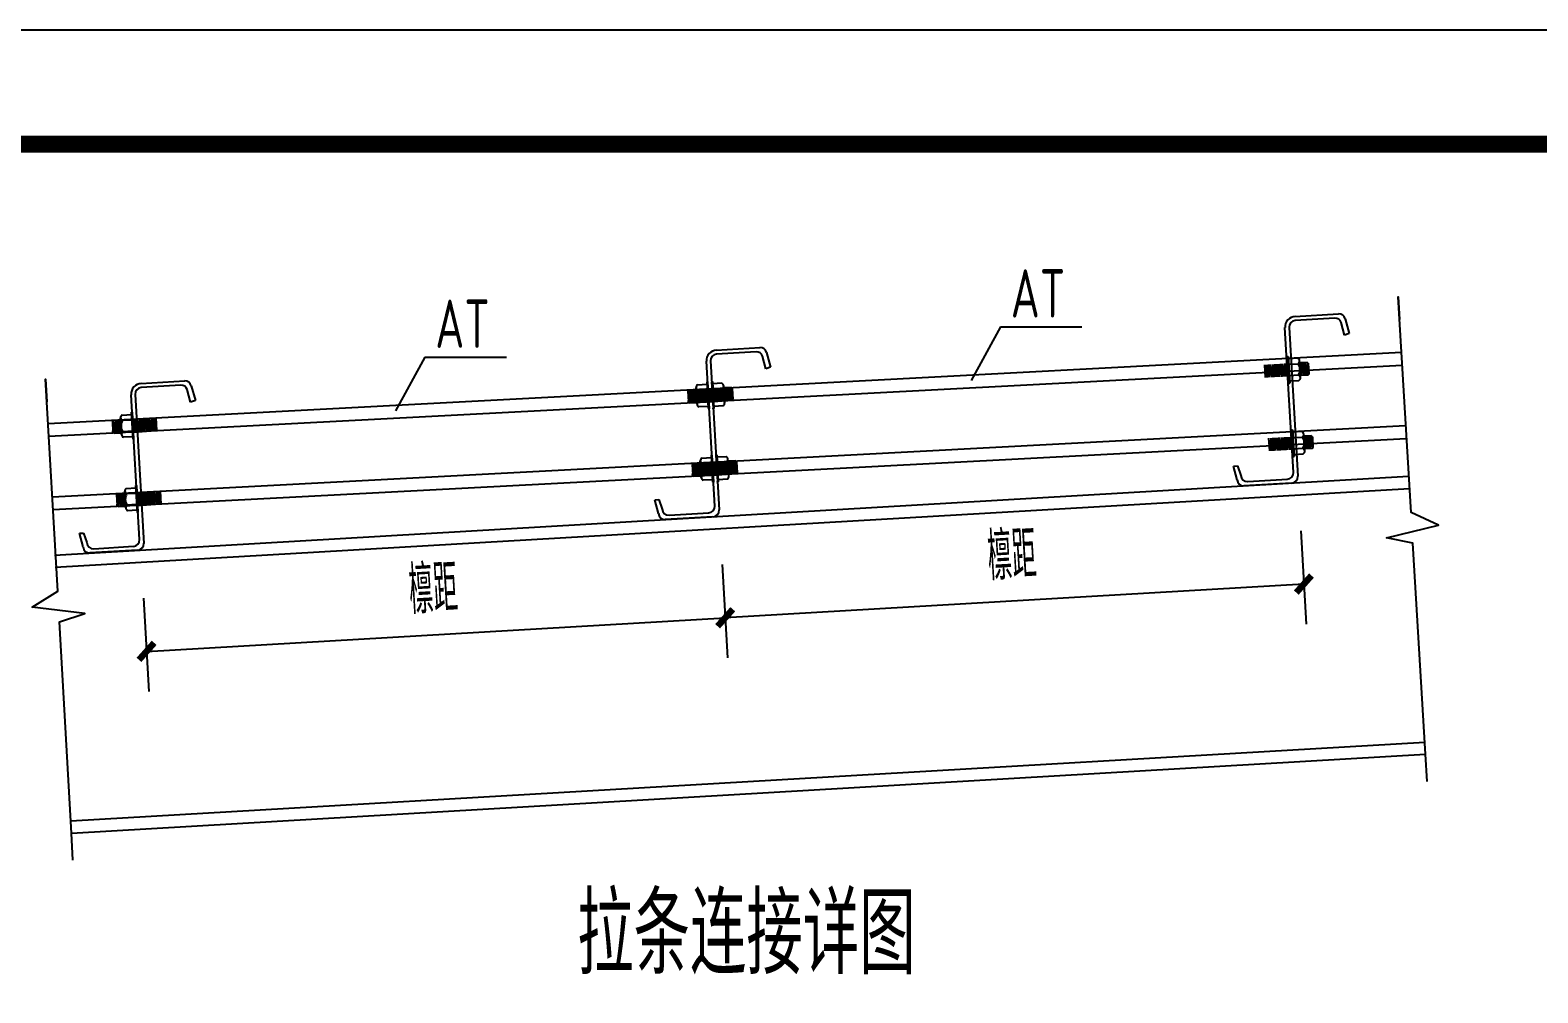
# Model space of a CAD drawing. Extents: x -33967 to 1773478, y -1022458 to -784650.
# Drawn here: x 1228148 to 1246859, y -950406 to -938458 of the extents above; entities that cross this region are included whole.
import ezdxf
from ezdxf.enums import TextEntityAlignment as Align

# ---------------------------------------------------------------- set-up
doc = ezdxf.new("R2010")
doc.units = 0
doc.header["$LTSCALE"] = 1000
doc.header["$MEASUREMENT"] = 0
doc.layers.add('_0', color=7, linetype='Continuous', lineweight=25)
for name, color, linetype in [('AXIS', 3, 'Continuous'), ('GL', 150, 'Continuous'), ('PUB_TITLE', 4, 'Continuous'), ('TEXT', 7, 'Continuous')]:
    doc.layers.add(name, color=color, linetype=linetype)
doc.styles.add('_TCH_DIM_T3', font='SIMPLEX', dxfattribs={"width": 0.705882, "bigfont": 'GBCBIG'})
doc.styles.add('TSSD_Label', font='tssdeng.shx', dxfattribs={"width": 0.7, "bigfont": 'hztxt.shx'})
doc.dimstyles.new('TCH-200-1', dxfattribs={"dimtxt": 595, "dimasz": 200, "dimexe": 500, "dimexo": 600, "dimgap": 252.5, "dimtad": 1, "dimdec": 0, "dimzin": 0, "dimdsep": 46, "dimtxsty": '_TCH_DIM_T3', "dimblk": 'ARCHTICK', "dimcen": 0.09, "dimclrd": 3, "dimclre": 3, "dimclrt": 7, "dimazin": 2, "dimtfac": 1, "dimtdec": 0, "dimtix": 1, "dimtmove": 2, "dimatfit": 3, "dimfxl": 1, "dimtolj": 1, "dimtzin": 0, "dimarcsym": 0})

# ---------------------------------------------------------------- blocks, each defined once
blk = doc.blocks.new('_ArchTick')
at = {"color": 0, "linetype": 'ByBlock', "const_width": 0.4}
blk.add_lwpolyline([(-0.5, -0.5), (0.5, 0.5)], dxfattribs=at)
blk = doc.blocks.new('*D188')
at = {"layer": 'Defpoints', "color": 0, "transparency": 16777216}
for p in [(1236701, -944493), (1229519, -944910), (1236774, -945751)]:
    blk.add_point(p, dxfattribs=at)
at = {"layer": 'GL', "color": 3, "lineweight": -2, "transparency": 16777216}
for p, q in [((1236736, -945092), (1236803, -946250)), ((1229554, -945509), (1229622, -946667)), ((1229593, -946168), (1236774, -945751))]:
    blk.add_line(p, q, dxfattribs=at)
at = {"layer": 'GL', "color": 3, "lineweight": -2, "transparency": 16777216, "xscale": 200, "yscale": 200, "zscale": 200}
for p, rotation in [((1236774, -945751), 3.327878356569049), ((1229593, -946168), 183.3278783565691)]:
    blk.add_blockref('_ArchTick', p, dxfattribs=dict(at, rotation=rotation))
at = {"layer": 'GL', "color": 7, "transparency": 16777216, "insert": (1233150, -945394), "char_height": 595, "attachment_point": 5, "rotation": 3.3279, "style": '_TCH_DIM_T3'}
blk.add_mtext('\\A1;檩距', dxfattribs=at)
blk = doc.blocks.new('ZXG')
for p, q in [((336, 2085), (880, 2117)), ((832, 2064), (340, 2035)), ((319, 150), (214, 1947)), ((264, 1950), (372, 102)), ((952, 1853), (912, 2011)), ((960, 2057), (1012, 1873)), ((-424, 227), (-374, 230)), ((-381, 58), (-424, 227)), ((-374, 230), (-334, 112)), ((296, 17), (-296, -17)), ((-249, 36), (243, 65))]:
    blk.add_line(p, q)
for centre, radius, start, end in [((346, 1954), 132, 92.3178, 182.907), ((838, 1987), 77.2, 18.1011, 94.3305), ((886, 2042), 75.4, 11.5832, 94.9433), ((345, 1955), 80.5, 93.3279, 183.3279), ((-301, 63), 80.5, 183.3279, 273.3279), ((-254, 116), 80.5, 183.3279, 273.3279), ((238, 145), 80.5, 273.3279, 3.3279), ((292, 98), 80.5, 273.3279, 3.3279)]:
    blk.add_arc(centre, radius, start, end)
at = {"layer": '_0'}
blk.add_line((1012, 1873), (952, 1853), dxfattribs=at)
blk = doc.blocks.new('*D172')
at = {"layer": 'Defpoints', "color": 0, "transparency": 16777216}
for p in [(1243882, -944075), (1236701, -944493), (1236774, -945751)]:
    blk.add_point(p, dxfattribs=at)
at = {"layer": 'GL', "color": 3, "lineweight": -2, "transparency": 16777216}
for p, q in [((1243917, -944674), (1243985, -945832)), ((1236736, -945092), (1236803, -946250)), ((1243956, -945333), (1236774, -945751))]:
    blk.add_line(p, q, dxfattribs=at)
at = {"layer": 'GL', "color": 3, "lineweight": -2, "transparency": 16777216, "xscale": 200, "yscale": 200, "zscale": 200}
for p, rotation in [((1243956, -945333), 3.327878356568971), ((1236774, -945751), 183.327878356569)]:
    blk.add_blockref('_ArchTick', p, dxfattribs=dict(at, rotation=rotation))
at = {"layer": 'GL', "color": 7, "transparency": 16777216, "insert": (1240332, -944976), "char_height": 595, "attachment_point": 5, "rotation": 3.3279, "style": '_TCH_DIM_T3'}
blk.add_mtext('\\A1;檩距', dxfattribs=at)

msp = doc.modelspace()

# ---------------------------------------------------------------- linework, layer by layer
for p, q in [((1243751.4, -942509.3), (1243761.4, -942508.7)), ((1243751.4, -942509.3), (1243770.6, -942840.9)), ((1243761.4, -942508.7), (1243780.7, -942840.3)), ((1243879, -942529.6), (1243763, -942536.4)), ((1243767.1, -942605.4), (1243883, -942598.7)), ((1243913.5, -942770.2), (1243901.4, -942563)), ((1236430.7, -942858.9), (1236546.6, -942852.1)), ((1236545, -942824.5), (1236564.3, -943156.1)), ((1236555.1, -942823.9), (1236574.4, -943155.5)), ((1236605.6, -942821.3), (1236615.6, -942820.7)), ((1236605.6, -942821.3), (1236624.8, -943152.8)), ((1236615.6, -942820.7), (1236634.9, -943152.3)), ((1236733.2, -942841.6), (1236617.2, -942848.3)), ((1243770.6, -942840.9), (1243780.7, -942840.3)), ((1243775.1, -942743.6), (1243891, -942736.8)), ((1243779.1, -942812.7), (1243895, -942805.9)), ((1236424.3, -943101.8), (1236412.3, -942894.6)), ((1236550.7, -942921.2), (1236434.7, -942928)), ((1236621.3, -942917.4), (1236737.2, -942910.7)), ((1236629.3, -943055.5), (1236745.2, -943048.8)), ((1236767.7, -943082.2), (1236755.6, -942874.9)), ((1229288.7, -943235.4), (1229404.6, -943228.7)), ((1229403, -943201), (1229422.3, -943532.6)), ((1229413.1, -943200.4), (1229432.3, -943532)), ((1236558.7, -943059.4), (1236442.8, -943066.1)), ((1236562.7, -943128.4), (1236446.8, -943135.2)), ((1236574.4, -943155.5), (1236564.3, -943156.1)), ((1236624.8, -943152.8), (1236634.9, -943152.3)), ((1236633.3, -943124.6), (1236749.2, -943117.9)), ((1229282.3, -943478.4), (1229270.2, -943271.1)), ((1229408.6, -943297.7), (1229292.7, -943304.5)), ((1243804.3, -943419.7), (1243814.4, -943419.1)), ((1243804.3, -943419.7), (1243823.6, -943751.2)), ((1243814.4, -943419.1), (1243833.6, -943750.6)), ((1229416.7, -943435.9), (1229300.7, -943442.6)), ((1229420.7, -943505), (1229304.7, -943511.7)), ((1229432.3, -943532), (1229422.3, -943532.6)), ((1243931.9, -943440), (1243816, -943446.7)), ((1243820, -943515.8), (1243935.9, -943509)), ((1243966.4, -943680.5), (1243954.4, -943473.3)), ((1236483.6, -943769.2), (1236599.6, -943762.5)), ((1236598, -943734.9), (1236617.3, -944066.4)), ((1236608, -943734.3), (1236627.3, -944065.8)), ((1236658.5, -943731.6), (1236668.6, -943731)), ((1236658.5, -943731.6), (1236677.8, -944063.2)), ((1236668.6, -943731), (1236687.8, -944062.6)), ((1236786.1, -943751.9), (1236670.2, -943758.7)), ((1236820.6, -943992.5), (1236808.6, -943785.3)), ((1243823.6, -943751.2), (1243833.6, -943750.6)), ((1243828, -943653.9), (1243944, -943647.2)), ((1243832, -943723), (1243948, -943716.3)), ((1236477.2, -944012.2), (1236465.2, -943805)), ((1236603.6, -943831.6), (1236487.7, -943838.3)), ((1236611.6, -943969.7), (1236495.7, -943976.5)), ((1236674.2, -943827.7), (1236790.1, -943821)), ((1236682.2, -943965.9), (1236798.2, -943959.2)), ((1229341.6, -944145.8), (1229457.5, -944139)), ((1229455.9, -944111.4), (1229475.2, -944442.9)), ((1229466, -944110.8), (1229485.3, -944442.4)), ((1236615.6, -944038.8), (1236499.7, -944045.5)), ((1236627.3, -944065.8), (1236617.3, -944066.4)), ((1236677.8, -944063.2), (1236687.8, -944062.6)), ((1236686.2, -944035), (1236802.2, -944028.2)), ((1229335.2, -944388.7), (1229323.1, -944181.5)), ((1229461.6, -944208.1), (1229345.6, -944214.8)), ((1229469.6, -944346.2), (1229353.6, -944353)), ((1229473.6, -944415.3), (1229357.7, -944422.1)), ((1229485.3, -944442.4), (1229475.2, -944442.9))]:
    msp.add_line(p, q)
for centre, radius, start, end in [((1243862.1, -942565.2), 39.4, 302.04468, 64.61108), ((1243780.6, -942673.9), 127.1, 330.33042, 36.32534), ((1236451.6, -942892.3), 39.4, 122.04468, 244.61108), ((1236716.3, -942877.2), 39.4, 302.04468, 64.61108), ((1243874.1, -942772.5), 39.4, 302.04468, 64.61108), ((1236545.1, -942990.8), 127.1, 150.33042, 216.32534), ((1236634.8, -942985.9), 127.1, 330.33042, 36.32534), ((1236728.3, -943084.4), 39.4, 302.04468, 64.61108), ((1229309.6, -943268.8), 39.4, 122.04468, 244.61108), ((1236463.7, -943099.5), 39.4, 122.04468, 244.61108), ((1229403.1, -943367.4), 127.1, 150.33042, 216.32534), ((1229321.6, -943476.1), 39.4, 122.04468, 244.61108), ((1243915, -943475.6), 39.4, 302.04468, 64.61108), ((1243833.6, -943584.3), 127.1, 330.33042, 36.32534), ((1236504.6, -943802.7), 39.4, 122.04468, 244.61108), ((1236769.2, -943787.6), 39.4, 302.04468, 64.61108), ((1243927, -943682.8), 39.4, 302.04468, 64.61108), ((1236598.1, -943901.2), 127.1, 150.33042, 216.32534), ((1236516.6, -944009.9), 39.4, 122.04468, 244.61108), ((1236687.8, -943896.3), 127.1, 330.33042, 36.32534), ((1236781.2, -943994.8), 39.4, 302.04468, 64.61108), ((1229362.5, -944179.2), 39.4, 122.04468, 244.61108), ((1229456, -944277.7), 127.1, 150.33042, 216.32534), ((1229374.6, -944386.4), 39.4, 122.04468, 244.61108)]:
    msp.add_arc(centre, radius, start, end)
for p in [(1243770.6, -942840.9), (1236574.4, -943155.5), (1236624.8, -943152.8), (1229432.3, -943532), (1243823.6, -943751.2), (1236627.3, -944065.8), (1236677.8, -944063.2), (1229485.3, -944442.4)]:
    msp.add_point(p)
at = {"layer": 'AXIS'}
for p, q in [((1240189.9, -942141.4), (1239824.8, -942805)), ((1240189.9, -942141.4), (1241200.3, -942141.4)), ((1233047.9, -942517.9), (1232682.7, -943181.5)), ((1233047.9, -942517.9), (1234058.3, -942517.9))]:
    msp.add_line(p, q, dxfattribs=at)
at = {"layer": 'AXIS', "color": 3, "linetype": 'ByBlock'}
for p, q in [((1236560, -942908.7), (1245166.1, -942456.5)), ((1236569.2, -943067.6), (1245175.1, -942615.8)), ((1243465.6, -942612.2), (1243474.8, -942769.8)), ((1243479.6, -942635.4), (1243486.1, -942747.1)), ((1243490.8, -942610.8), (1243500, -942768.5)), ((1243504.8, -942634), (1243511.3, -942745.6)), ((1243516, -942609.3), (1243525.2, -942767.2)), ((1243532.3, -942632.4), (1243538.8, -942744)), ((1243543.5, -942607.7), (1243552.7, -942765.8)), ((1243557.5, -942630.9), (1243564, -942742.6)), ((1243568.7, -942606.2), (1243577.9, -942764.4)), ((1243582.6, -942629.4), (1243589.1, -942741.1)), ((1243593.8, -942604.8), (1243603.1, -942763.1)), ((1243607.8, -942628), (1243614.3, -942739.6)), ((1243619, -942603.3), (1243628.2, -942761.8)), ((1243630.7, -942626.6), (1243637.2, -942738.3)), ((1243641.9, -942602), (1243651.1, -942760.6)), ((1243655.9, -942625.2), (1243662.4, -942736.8)), ((1243667.1, -942600.5), (1243676.3, -942759.3)), ((1243681.1, -942623.7), (1243687.6, -942735.4)), ((1243692.3, -942599.1), (1243701.5, -942757.9)), ((1243706.2, -942622.3), (1243712.7, -942733.9)), ((1243717.4, -942597.6), (1243726.7, -942756.6)), ((1243717.4, -942597.6), (1243726.7, -942756.6)), ((1243731.4, -942620.8), (1243737.9, -942732.5)), ((1243731.4, -942620.8), (1243737.9, -942732.5)), ((1243742.6, -942596.1), (1243751.9, -942755.3)), ((1243756.6, -942619.3), (1243763.1, -942731)), ((1243994.5, -942581.5), (1243902.8, -942586.8)), ((1243907.7, -942610.5), (1243914.2, -942722.2)), ((1243918.9, -942585.9), (1243928.2, -942745.4)), ((1243932.9, -942609.1), (1243939.4, -942720.7)), ((1243944.1, -942584.4), (1243953.4, -942743.9)), ((1243958.1, -942607.6), (1243964.6, -942719.3)), ((1243969.3, -942582.9), (1243978.6, -942742.5)), ((1243983.3, -942606.1), (1243989.8, -942717.8)), ((1244007.8, -942593.3), (1243994.5, -942581.5)), ((1243994.5, -942581.5), (1244003.7, -942741)), ((1244007.8, -942593.3), (1244015.6, -942727.7)), ((1244003.7, -942741), (1243912.1, -942746.3)), ((1244003.7, -942741), (1244015.6, -942727.7)), ((1228371.1, -943340.2), (1236610.6, -942907.3)), ((1236310.2, -942937.1), (1236322, -942923.8)), ((1236310.2, -942937.1), (1236318, -943071.5)), ((1236319.8, -942924.2), (1236329, -943081.8)), ((1236322, -942923.8), (1236413.6, -942918.5)), ((1236322, -942923.8), (1236331.3, -943083.3)), ((1236333.8, -942947.4), (1236340.3, -943059.1)), ((1236336, -942947), (1236342.5, -943058.7)), ((1236345, -942922.7), (1236354.2, -943080.5)), ((1236347.2, -942922.3), (1236356.5, -943081.9)), ((1236359, -942945.9), (1236365.5, -943057.6)), ((1236361.2, -942945.5), (1236367.7, -943057.2)), ((1236370.2, -942921.3), (1236379.4, -943079.2)), ((1236372.4, -942920.9), (1236381.7, -943080.4)), ((1236386.4, -942944.1), (1236392.9, -943055.7)), ((1236386.5, -942944.3), (1236393, -943056)), ((1236397.6, -942919.4), (1236406.8, -943078.9)), ((1236397.7, -942919.7), (1236406.9, -943077.7)), ((1236411.5, -942942.6), (1236418, -943054.3)), ((1236411.7, -942942.9), (1236418.2, -943054.5)), ((1236422.9, -942918.2), (1236432.1, -943076.4)), ((1236436.8, -942941.4), (1236443.3, -943053.1)), ((1236448, -942916.7), (1236457.3, -943075.1)), ((1236462, -942939.9), (1236468.5, -943051.6)), ((1236473.2, -942915.3), (1236482.4, -943073.8)), ((1236484.9, -942938.6), (1236491.4, -943050.3)), ((1236496.1, -942913.9), (1236505.3, -943072.6)), ((1236510.1, -942937.1), (1236516.6, -943048.8)), ((1236521.3, -942912.5), (1236530.5, -943071.2)), ((1236535.3, -942935.7), (1236541.8, -943047.3)), ((1236546.5, -942911), (1236555.7, -943069.9)), ((1236560.1, -942909.9), (1236784.4, -942896.9)), ((1236560.4, -942934.2), (1236566.9, -943045.9)), ((1236562.6, -942933.8), (1236569.1, -943045.5)), ((1236571.6, -942909.6), (1236580.9, -943068.6)), ((1236571.6, -942909.6), (1236580.9, -943068.6)), ((1236573.8, -942909.1), (1236583.1, -943068.7)), ((1236585.6, -942932.8), (1236592.1, -943044.4)), ((1236585.6, -942932.8), (1236592.1, -943044.4)), ((1236587.8, -942932.3), (1236594.3, -943044)), ((1236596.8, -942908.1), (1236606.1, -943067.3)), ((1236599, -942907.7), (1236608.3, -943067.2)), ((1236610.8, -942931.3), (1236617.3, -943043)), ((1236613, -942930.9), (1236619.5, -943042.5)), ((1236624.2, -942906.2), (1236633.5, -943065.7)), ((1236638.2, -942929.4), (1236644.7, -943041.1)), ((1236649.4, -942904.7), (1236658.7, -943064.3)), ((1236663.4, -942927.9), (1236669.9, -943039.6)), ((1236674.6, -942903.3), (1236683.9, -943062.8)), ((1236688.6, -942926.5), (1236695.1, -943038.2)), ((1236697.4, -942902), (1236706.7, -943061.5)), ((1236711.4, -942925.2), (1236717.9, -943036.8)), ((1236722.6, -942900.5), (1236731.9, -943060)), ((1236736.6, -942923.7), (1236743.1, -943035.4)), ((1236747.8, -942899), (1236757.1, -943058.6)), ((1236848.7, -942893.4), (1236757, -942898.8)), ((1236761.8, -942922.2), (1236768.3, -943033.9)), ((1236761.9, -942922.5), (1236768.4, -943034.2)), ((1236857.9, -943053), (1236766.3, -943058.3)), ((1236773, -942897.6), (1236782.3, -943057.1)), ((1236773.1, -942897.8), (1236782.4, -943057.4)), ((1236787, -942920.8), (1236793.5, -943032.4)), ((1236787.1, -942921), (1236793.6, -943032.7)), ((1236798.3, -942896.4), (1236807.6, -943055.9)), ((1236800.5, -942896), (1236809.8, -943055.5)), ((1236812.3, -942919.6), (1236818.8, -943031.2)), ((1236814.5, -942919.2), (1236821, -943030.8)), ((1236823.5, -942894.9), (1236832.8, -943054.4)), ((1236825.7, -942894.5), (1236835, -943054)), ((1236837.5, -942918.1), (1236844, -943029.8)), ((1236839.7, -942917.7), (1236846.2, -943029.4)), ((1236862, -942905.3), (1236848.7, -942893.4)), ((1236848.7, -942893.4), (1236857.9, -943053)), ((1236850.9, -942893), (1236860.1, -943052.6)), ((1236857.9, -943053), (1236869.8, -943039.7)), ((1236862, -942905.3), (1236869.8, -943039.7)), ((1228380.6, -943499), (1236619.6, -943066.6)), ((1236331.3, -943083.3), (1236318, -943071.5)), ((1236331.3, -943083.3), (1236422.9, -943078)), ((1236569.4, -943069.5), (1236793.7, -943056.4)), ((1229168.1, -943313.6), (1229180, -943300.3)), ((1229168.1, -943313.6), (1229175.9, -943448)), ((1229180, -943300.3), (1229271.6, -943295)), ((1229180, -943300.3), (1229189.2, -943459.8)), ((1229194, -943323.5), (1229200.4, -943435.2)), ((1229205.2, -943298.8), (1229214.4, -943458.4)), ((1229219.1, -943322), (1229225.6, -943433.7)), ((1229230.3, -943297.4), (1229239.6, -943456.9)), ((1229244.3, -943320.6), (1229250.8, -943432.2)), ((1229255.5, -943295.9), (1229264.8, -943455.4)), ((1229269.5, -943319.1), (1229276, -943430.8)), ((1229418.1, -943286.5), (1229642.4, -943273.4)), ((1229420.6, -943310.3), (1229427.1, -943422)), ((1229431.8, -943285.7), (1229441.1, -943445.2)), ((1229445.8, -943308.9), (1229452.3, -943420.5)), ((1229457, -943284.2), (1229466.3, -943443.7)), ((1229471, -943307.4), (1229477.5, -943419.1)), ((1229482.2, -943282.7), (1229491.4, -943442.3)), ((1229496.1, -943305.9), (1229502.6, -943417.6)), ((1229507.3, -943281.3), (1229516.6, -943440.8)), ((1229521.3, -943304.5), (1229527.8, -943416.1)), ((1229532.5, -943279.8), (1229541.8, -943439.3)), ((1229546.5, -943303), (1229553, -943414.7)), ((1229555.4, -943278.5), (1229564.7, -943438)), ((1229569.4, -943301.7), (1229575.9, -943413.3)), ((1229580.6, -943277), (1229589.9, -943436.5)), ((1229594.6, -943300.2), (1229601.1, -943411.9)), ((1229605.8, -943275.5), (1229615, -943435.1)), ((1229619.7, -943298.7), (1229626.2, -943410.4)), ((1229630.9, -943274.1), (1229640.2, -943433.6)), ((1229644.9, -943297.3), (1229651.4, -943408.9)), ((1229658.4, -943272.5), (1229667.7, -943432)), ((1229672.4, -943295.7), (1229678.9, -943407.4)), ((1229683.6, -943271), (1229692.9, -943430.5)), ((1229697.6, -943294.2), (1229704.1, -943405.9)), ((1229708.8, -943269.6), (1229718.1, -943429.1)), ((1236612.9, -943819), (1245217.7, -943366.9)), ((1229189.2, -943459.8), (1229175.9, -943448)), ((1229189.2, -943459.8), (1229280.9, -943454.5)), ((1229427.3, -943446), (1229651.6, -943432.9)), ((1236622.2, -943977.9), (1245226.7, -943526.3)), ((1243518.6, -943522.6), (1243527.7, -943680.2)), ((1243532.5, -943545.8), (1243539, -943657.5)), ((1243543.7, -943521.1), (1243552.9, -943678.9)), ((1243557.7, -943544.3), (1243564.2, -943656)), ((1243568.9, -943519.7), (1243578.1, -943677.6)), ((1243585.2, -943542.7), (1243591.7, -943654.4)), ((1243596.4, -943518.1), (1243605.6, -943676.1)), ((1243610.4, -943541.3), (1243616.9, -943652.9)), ((1243621.6, -943516.6), (1243630.8, -943674.8)), ((1243635.6, -943539.8), (1243642.1, -943651.5)), ((1243646.8, -943515.1), (1243656, -943673.5)), ((1243660.8, -943538.3), (1243667.3, -943650)), ((1243672, -943513.7), (1243681.2, -943672.1)), ((1243683.6, -943537), (1243690.1, -943648.7)), ((1243694.8, -943512.3), (1243704.1, -943670.9)), ((1243708.8, -943535.5), (1243715.3, -943647.2)), ((1243720, -943510.9), (1243729.2, -943669.6)), ((1243734, -943534.1), (1243740.5, -943645.7)), ((1243745.2, -943509.4), (1243754.4, -943668.3)), ((1243759.2, -943532.6), (1243765.7, -943644.3)), ((1243770.4, -943507.9), (1243779.6, -943667)), ((1243770.4, -943507.9), (1243779.6, -943667)), ((1243784.4, -943531.1), (1243790.9, -943642.8)), ((1243784.4, -943531.1), (1243790.9, -943642.8)), ((1243795.6, -943506.5), (1243804.8, -943665.7)), ((1243809.6, -943529.7), (1243816, -943641.3)), ((1244047.4, -943491.8), (1243955.8, -943497.2)), ((1243960.6, -943520.9), (1243967.1, -943632.6)), ((1243971.8, -943496.2), (1243981.1, -943655.8)), ((1243985.8, -943519.4), (1243992.3, -943631.1)), ((1243997, -943494.8), (1244006.3, -943654.3)), ((1244011, -943518), (1244017.5, -943629.6)), ((1244022.2, -943493.3), (1244031.5, -943652.8)), ((1244036.2, -943516.5), (1244042.7, -943628.2)), ((1244060.7, -943503.7), (1244047.4, -943491.8)), ((1244047.4, -943491.8), (1244056.7, -943651.4)), ((1244060.7, -943503.7), (1244068.5, -943638)), ((1244056.7, -943651.4), (1243965, -943656.7)), ((1244056.7, -943651.4), (1244068.5, -943638)), ((1228425.5, -944250.5), (1236663.5, -943817.6)), ((1228434.9, -944409.3), (1236672.5, -943976.9)), ((1236363.1, -943847.5), (1236374.9, -943834.1)), ((1236363.1, -943847.5), (1236370.9, -943981.8)), ((1236384.2, -943993.7), (1236370.9, -943981.8)), ((1236372.8, -943834.6), (1236381.9, -943992.2)), ((1236374.9, -943834.1), (1236466.6, -943828.8)), ((1236374.9, -943834.1), (1236384.2, -943993.7)), ((1236384.2, -943993.7), (1236475.9, -943988.3)), ((1236386.7, -943857.7), (1236393.2, -943969.4)), ((1236388.9, -943857.3), (1236395.4, -943969)), ((1236397.9, -943833.1), (1236407.1, -943990.8)), ((1236400.1, -943832.7), (1236409.4, -943992.2)), ((1236411.9, -943856.3), (1236418.4, -943968)), ((1236414.1, -943855.9), (1236420.6, -943967.5)), ((1236423.1, -943831.6), (1236432.3, -943989.5)), ((1236425.3, -943831.2), (1236434.6, -943990.7)), ((1236439.3, -943854.4), (1236445.8, -943966.1)), ((1236439.4, -943854.7), (1236445.9, -943966.4)), ((1236450.5, -943829.7), (1236459.8, -943989.3)), ((1236450.6, -943830), (1236459.8, -943988.1)), ((1236464.5, -943852.9), (1236471, -943964.6)), ((1236464.6, -943853.2), (1236471.1, -943964.9)), ((1236475.8, -943828.6), (1236485, -943986.8)), ((1236489.8, -943851.8), (1236496.3, -943963.4)), ((1236501, -943827.1), (1236510.2, -943985.4)), ((1236515, -943850.3), (1236521.5, -943962)), ((1236526.2, -943825.6), (1236535.4, -943984.1)), ((1236537.8, -943849), (1236544.3, -943960.6)), ((1236549, -943824.3), (1236558.3, -943982.9)), ((1236563, -943847.5), (1236569.5, -943959.2)), ((1236574.2, -943822.8), (1236583.4, -943981.6)), ((1236588.2, -943846), (1236594.7, -943957.7)), ((1236599.4, -943821.4), (1236608.6, -943980.3)), ((1236613.1, -943820.3), (1236837.3, -943807.3)), ((1236613.4, -943844.6), (1236619.9, -943956.2)), ((1236615.6, -943844.2), (1236622.1, -943955.8)), ((1236622.3, -943979.8), (1236846.6, -943966.8)), ((1236624.6, -943819.9), (1236633.8, -943978.9)), ((1236624.6, -943819.9), (1236633.8, -943978.9)), ((1236626.8, -943819.5), (1236636.1, -943979)), ((1236638.6, -943843.1), (1236645.1, -943954.8)), ((1236638.6, -943843.1), (1236645.1, -943954.8)), ((1236640.8, -943842.7), (1236647.3, -943954.4)), ((1236649.8, -943818.4), (1236659, -943977.6)), ((1236652, -943818), (1236661.2, -943977.6)), ((1236663.8, -943841.6), (1236670.2, -943953.3)), ((1236665.9, -943841.2), (1236672.4, -943952.9)), ((1236677.1, -943816.6), (1236686.4, -943976.1)), ((1236691.1, -943839.8), (1236697.6, -943951.4)), ((1236702.3, -943815.1), (1236711.6, -943974.6)), ((1236716.3, -943838.3), (1236722.8, -943950)), ((1236727.5, -943813.6), (1236736.8, -943973.2)), ((1236741.5, -943836.8), (1236748, -943948.5)), ((1236750.4, -943812.3), (1236759.7, -943971.8)), ((1236764.4, -943835.5), (1236770.9, -943947.2)), ((1236775.6, -943810.8), (1236784.8, -943970.4)), ((1236789.5, -943834), (1236796, -943945.7)), ((1236800.7, -943809.4), (1236810, -943968.9)), ((1236901.6, -943803.8), (1236810, -943809.1)), ((1236814.7, -943832.6), (1236821.2, -943944.2)), ((1236814.8, -943832.9), (1236821.3, -943944.5)), ((1236910.9, -943963.3), (1236819.2, -943968.7)), ((1236825.9, -943807.9), (1236835.2, -943967.4)), ((1236826, -943808.2), (1236835.3, -943967.7)), ((1236839.9, -943831.1), (1236846.4, -943942.8)), ((1236840, -943831.4), (1236846.5, -943943.1)), ((1236851.2, -943806.7), (1236860.5, -943966.3)), ((1236853.4, -943806.3), (1236862.7, -943965.8)), ((1236865.2, -943829.9), (1236871.7, -943941.6)), ((1236867.4, -943829.5), (1236873.9, -943941.2)), ((1236876.4, -943805.3), (1236885.7, -943964.8)), ((1236878.6, -943804.9), (1236887.9, -943964.4)), ((1236890.4, -943828.5), (1236896.9, -943940.1)), ((1236892.6, -943828.1), (1236899.1, -943939.7)), ((1236914.9, -943815.7), (1236901.6, -943803.8)), ((1236901.6, -943803.8), (1236910.9, -943963.3)), ((1236903.8, -943803.4), (1236913.1, -943962.9)), ((1236910.9, -943963.3), (1236922.7, -943950)), ((1236914.9, -943815.7), (1236922.7, -943950)), ((1229221, -944224), (1229232.9, -944210.7)), ((1229221, -944224), (1229228.9, -944358.3)), ((1229242.2, -944370.2), (1229228.9, -944358.3)), ((1229232.9, -944210.7), (1229324.5, -944205.3)), ((1229232.9, -944210.7), (1229242.2, -944370.2)), ((1229246.9, -944233.9), (1229253.4, -944345.5)), ((1229258.1, -944209.2), (1229267.4, -944368.7)), ((1229272.1, -944232.4), (1229278.6, -944344.1)), ((1229283.3, -944207.7), (1229292.5, -944367.3)), ((1229297.3, -944230.9), (1229303.7, -944342.6)), ((1229308.5, -944206.3), (1229317.7, -944365.8)), ((1229322.4, -944229.5), (1229328.9, -944341.1)), ((1229471, -944196.8), (1229695.3, -944183.8)), ((1229473.5, -944220.7), (1229480, -944332.3)), ((1229480.3, -944356.3), (1229704.6, -944343.3)), ((1229484.7, -944196), (1229494, -944355.5)), ((1229498.7, -944219.2), (1229505.2, -944330.9)), ((1229509.9, -944194.6), (1229519.2, -944354.1)), ((1229523.9, -944217.7), (1229530.4, -944329.4)), ((1229535.1, -944193.1), (1229544.4, -944352.6)), ((1229549.1, -944216.3), (1229555.6, -944328)), ((1229560.3, -944191.6), (1229569.6, -944351.2)), ((1229574.3, -944214.8), (1229580.8, -944326.5)), ((1229585.5, -944190.2), (1229594.7, -944349.7)), ((1229599.4, -944213.4), (1229605.9, -944325)), ((1229608.3, -944188.8), (1229617.6, -944348.4)), ((1229622.3, -944212), (1229628.8, -944323.7)), ((1229633.5, -944187.4), (1229642.8, -944346.9)), ((1229647.5, -944210.6), (1229654, -944322.2)), ((1229658.7, -944185.9), (1229668, -944345.4)), ((1229672.7, -944209.1), (1229679.2, -944320.8)), ((1229683.9, -944184.4), (1229693.2, -944344)), ((1229697.9, -944207.6), (1229704.4, -944319.3)), ((1229711.4, -944182.8), (1229720.7, -944342.4)), ((1229725.4, -944206), (1229731.9, -944317.7)), ((1229736.6, -944181.4), (1229745.8, -944340.9)), ((1229750.5, -944204.6), (1229757, -944316.2)), ((1229761.7, -944179.9), (1229771, -944339.4)), ((1229242.2, -944370.2), (1229333.8, -944364.9))]:
    msp.add_line(p, q, dxfattribs=at)
for p in [(1244014.9, -942716.3), (1244015.3, -942722.6), (1244015.3, -942722.6), (1236869.1, -943028.3), (1236869.5, -943034.6), (1236869.5, -943034.6), (1236317.3, -943060.1), (1236317.7, -943066.4), (1236317.7, -943066.4), (1229175.3, -943436.6), (1229175.6, -943442.9), (1229175.6, -943442.9), (1244067.9, -943626.7), (1244068.2, -943633), (1244068.2, -943633), (1236370.2, -943970.5), (1236370.6, -943976.7), (1236370.6, -943976.7), (1236922.1, -943938.7), (1236922.4, -943944.9), (1236922.4, -943944.9), (1229228.2, -944347), (1229228.6, -944353.2), (1229228.6, -944353.2)]:
    msp.add_point(p, dxfattribs=at)
at = {"layer": 'GL'}
for p, q in [((1228450.3, -944972.5), (1245255.3, -943995.3)), ((1228459, -945122.2), (1245264.5, -944145)), ((1228651.5, -948273.1), (1245456.2, -947296)), ((1228660.2, -948422.9), (1245465.3, -947445.7))]:
    msp.add_line(p, q, dxfattribs=at)
for points in [[(1245485.8, -947782.6), (1245465.3, -947445.7), (1245309.5, -944826.5), (1244983.1, -944758.2), (1245626.1, -944603.9), (1245286.8, -944446.2), (1245127.1, -941767), (1245143.2, -942051.4)], [(1228678.9, -948759.8), (1228660.2, -948422.9), (1228511.4, -945803.3), (1228827.7, -945697.6), (1228171.2, -945618.9), (1228489.8, -945422.9), (1228337.8, -942788), (1228354.8, -943072.4)]]:
    msp.add_lwpolyline(points, dxfattribs=at)
at = {"layer": 'PUB_TITLE'}
msp.add_lwpolyline([(1143760.5, -1022458.4), (1262560.5, -1022458.4), (1262560.5, -938458.4), (1143760.5, -938458.4)], close=True, dxfattribs=at)
at = {"layer": 'PUB_TITLE', "const_width": 212.1}
msp.add_lwpolyline([(1146580.8, -1021044.2), (1146580.8, -939872.6), (1260560.5, -939872.6), (1260560.5, -1021044.2)], close=True, dxfattribs=at)

# ---------------------------------------------------------------- block references
at = {"layer": '_0', "linetype": 'ByBlock'}
for p in [(1243507.4, -944096.9), (1236325.9, -944514.5), (1229186.1, -944929.7)]:
    msp.add_blockref('ZXG', p, dxfattribs=at)

# ---------------------------------------------------------------- texts
at = {"layer": 'TEXT', "style": 'TSSD_Label', "width": 0.7}
for p in [(1240318, -942024.8), (1233175.9, -942401.3)]:
    msp.add_text('AT', height=600, dxfattribs=at).set_placement(p)
msp.add_text('拉条连接详图', height=1000, dxfattribs=at).set_placement((1234937, -950474.7), align=Align.BOTTOM_LEFT)

# ---------------------------------------------------------------- dimensions: what is measured, and where the dimension line sits
at = {"layer": 'GL'}
for p1, distance, picture, middle in [((1243882.5, -944075.1), 1259.9, '*D172', (1240332, -944976.3)), ((1229519.5, -944910.3), -1260.1, '*D188', (1233150.5, -945394.1))]:
    dim = msp.add_aligned_dim(p1=p1, p2=(1236701, -944492.7), distance=distance, text='檩距', dimstyle='TCH-200-1', dxfattribs=at)
    dim.commit()
    dim.dimension.update_dxf_attribs({"geometry": picture, "text_midpoint": middle})

doc.saveas('drawing.dxf')
